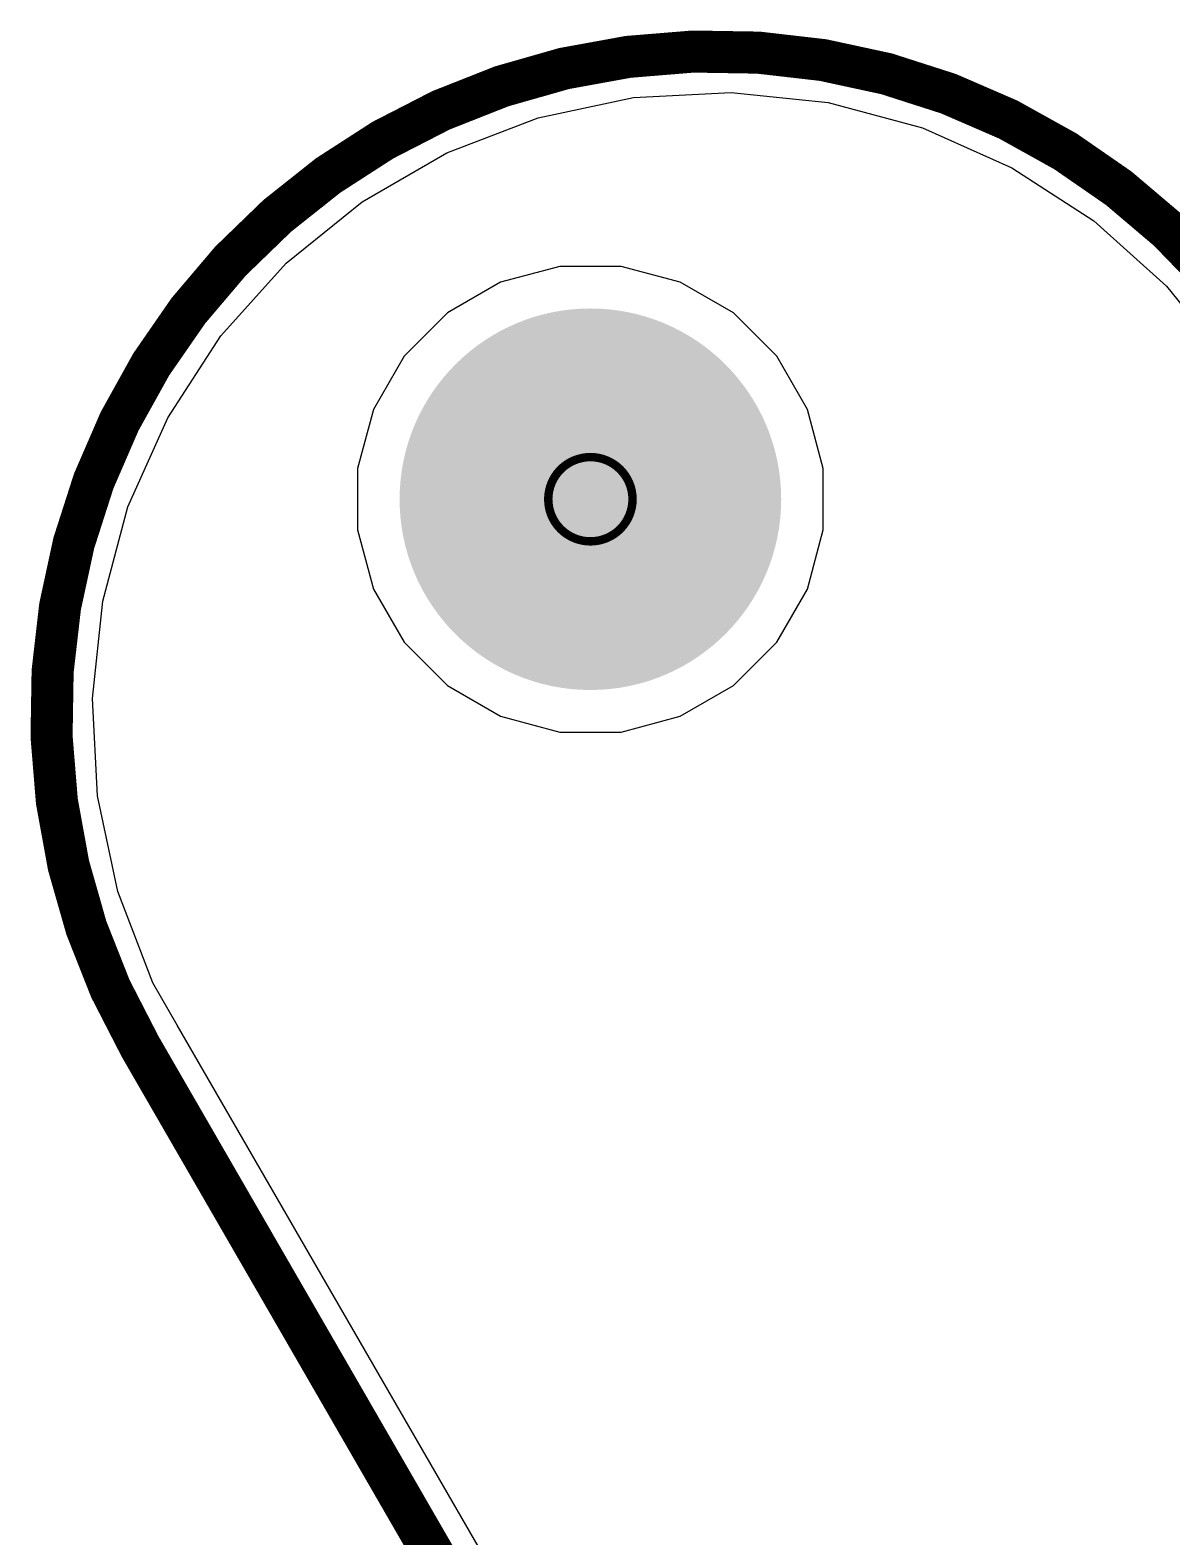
# Model space of a CAD drawing. Header units: inches. Extents: x -9 to 171, y -50 to 39.
# Drawn here: x -3.38 to 3.5, y -6.26 to 2.83 of the extents above; entities that cross this region are included whole.
import ezdxf

# ---------------------------------------------------------------- set-up
doc = ezdxf.new("R2010")
doc.units = ezdxf.units.IN
for name, color, linetype in [('Board Outline', 216, 'Continuous'), ('Bottom Layer', 5, 'Continuous'), ('Bottom Solder', 6, 'Continuous'), ('Drill Drawing', 1, 'Continuous'), ('GND', 76, 'Continuous'), ('Pad Holes', 156, 'Continuous'), ('PWR', 16, 'Continuous'), ('Top Layer', 1, 'Continuous'), ('Top Solder', 216, 'Continuous')]:
    doc.layers.add(name, color=color, linetype=linetype)

msp = doc.modelspace()

# ---------------------------------------------------------------- hatches: boundary and pattern name
at = {"layer": 'Bottom Solder'}
h = msp.add_hatch(color=6, dxfattribs=at)
edge = h.paths.add_edge_path()
edge.add_arc((0, 0), 0.1016, 0, 360)
at = {"layer": 'Pad Holes'}
h = msp.add_hatch(color=7, dxfattribs=at)
edge = h.paths.add_edge_path()
edge.add_arc((0, 0), 1.15000024, 0, 360)
at = {"layer": 'Top Solder'}
h = msp.add_hatch(color=216, dxfattribs=at)
edge = h.paths.add_edge_path()
edge.add_arc((0, 0), 0.1016, 0, 360)

# ---------------------------------------------------------------- linework, layer by layer
at = {"layer": 'Board Outline', "const_width": 0.254}
msp.add_lwpolyline([(-2.71410176, -3.29903836, -0.9999999999999999), (4.21409876, 0.70095872)], format="xyb", dxfattribs=at)
msp.add_lwpolyline([(-2.71410176, -3.29903836), (-0.7848955599999999, -6.64052012)], dxfattribs=at)
at = {"layer": 'Board Outline', "const_width": 0.127}
msp.add_lwpolyline([(-2.77760176, -3.29903836, 1), (-2.65060176, -3.29903836, 1)], format="xyb", close=True, dxfattribs=at)
msp.add_lwpolyline([(-2.77760176, -3.29903836, 1), (-2.65060176, -3.29903836, 1)], format="xyb", close=True, dxfattribs=at)
at = {"layer": 'Bottom Layer'}
for p, q in [((-0.3157982, 2.29903274), (0.26018744, 2.42146074)), ((0.26018744, 2.42146074), (0.848233, 2.45227856)), ((0.848233, 2.45227856), (1.43384524, 2.39072674)), ((1.43384524, 2.39072674), (2.0026503, 2.23831658)), ((-0.8655380199999999, 2.088007), (-0.3157982, 2.29903274)), ((2.0026503, 2.23831658), (2.5405842, 1.99881236)), ((-1.37550398, 1.79357782), (-0.8655380199999999, 2.088007)), ((2.5405842, 1.99881236), (3.03444148, 1.67809672)), ((-1.83312562, 1.42300198), (-1.37550398, 1.79357782)), ((3.03444148, 1.67809672), (3.4720403, 1.28408176)), ((-2.22714058, 0.98540316), (-1.83312562, 1.42300198)), ((-0.18484088, 1.40400024), (-0.54192424, 1.30832098)), ((0.18484088, 1.40400024), (-0.18484088, 1.40400024)), ((0.54192424, 1.30832098), (0.18484088, 1.40400024)), ((-0.54192424, 1.30832098), (-0.862076, 1.1234801)), ((0.862076, 1.1234801), (0.54192424, 1.30832098)), ((3.4720403, 1.28408176), (3.84261868, 0.8264524999999999)), ((-0.862076, 1.1234801), (-1.1234801, 0.862076)), ((1.1234801, 0.862076), (0.862076, 1.1234801)), ((-2.54785622, 0.49154588), (-2.22714058, 0.98540316)), ((-1.1234801, 0.862076), (-1.30832098, 0.54192424)), ((1.30832098, 0.54192424), (1.1234801, 0.862076)), ((-2.78736044, -0.04638802), (-2.54785622, 0.49154588)), ((-1.30832098, 0.54192424), (-1.40400024, 0.18484088)), ((1.40400024, 0.18484088), (1.30832098, 0.54192424)), ((-1.40400024, 0.18484088), (-1.40400024, -0.18484088)), ((1.40400024, -0.18484088), (1.40400024, 0.18484088)), ((-2.9397706, -0.61519308), (-2.78736044, -0.04638802)), ((-1.40400024, -0.18484088), (-1.30832098, -0.54192424)), ((1.30832098, -0.54192424), (1.40400024, -0.18484088)), ((-1.30832098, -0.54192424), (-1.1234801, -0.862076)), ((1.1234801, -0.862076), (1.30832098, -0.54192424)), ((-3.00132242, -1.20080786), (-2.9397706, -0.61519308)), ((-1.1234801, -0.862076), (-0.862076, -1.1234801)), ((0.862076, -1.1234801), (1.1234801, -0.862076)), ((-0.862076, -1.1234801), (-0.54192424, -1.30832098)), ((0.54192424, -1.30832098), (0.862076, -1.1234801)), ((-2.9705046, -1.78885088), (-3.00132242, -1.20080786)), ((-0.54192424, -1.30832098), (-0.18484088, -1.40400024)), ((0.18484088, -1.40400024), (0.54192424, -1.30832098)), ((-0.18484088, -1.40400024), (0.18484088, -1.40400024)), ((-2.8480766, -2.36483652), (-2.9705046, -1.78885088)), ((-2.63704832, -2.91458142), (-2.8480766, -2.36483652)), ((-2.48983246, -3.16955932), (-2.63704832, -2.91458142)), ((-0.5606338799999999, -6.51103092), (-2.48983246, -3.16955932))]:
    msp.add_line(p, q, dxfattribs=at)
at = {"layer": 'Drill Drawing'}
for points, const_width in [([(0.254, 0, 1), (-0.254, 0, 1)], 0.0508), ([(-0.2667, 0, 1), (-0.2413, 0, 1)], 0.0254), ([(0.2413, 0, 1), (0.2667, 0, 1)], 0.0254)]:
    msp.add_lwpolyline(points, format="xyb", close=True, dxfattribs=dict(at, const_width=const_width))
at = {"layer": 'GND'}
for p, q in [((-0.3157982, 2.29903274), (0.26018744, 2.42146074)), ((0.26018744, 2.42146074), (0.848233, 2.45227856)), ((0.848233, 2.45227856), (1.43384524, 2.39072674)), ((1.43384524, 2.39072674), (2.0026503, 2.23831658)), ((-0.8655380199999999, 2.088007), (-0.3157982, 2.29903274)), ((2.0026503, 2.23831658), (2.5405842, 1.99881236)), ((-1.37550398, 1.79357782), (-0.8655380199999999, 2.088007)), ((2.5405842, 1.99881236), (3.03444148, 1.67809672)), ((-1.83312562, 1.42300198), (-1.37550398, 1.79357782)), ((3.03444148, 1.67809672), (3.4720403, 1.28408176)), ((-2.22714058, 0.98540316), (-1.83312562, 1.42300198)), ((-0.18484088, 1.40400024), (-0.54192424, 1.30832098)), ((0.18484088, 1.40400024), (-0.18484088, 1.40400024)), ((0.54192424, 1.30832098), (0.18484088, 1.40400024)), ((-0.54192424, 1.30832098), (-0.862076, 1.1234801)), ((0.862076, 1.1234801), (0.54192424, 1.30832098)), ((3.4720403, 1.28408176), (3.84261868, 0.8264524999999999)), ((-0.862076, 1.1234801), (-1.1234801, 0.862076)), ((1.1234801, 0.862076), (0.862076, 1.1234801)), ((-2.54785622, 0.49154588), (-2.22714058, 0.98540316)), ((-1.1234801, 0.862076), (-1.30832098, 0.54192424)), ((1.30832098, 0.54192424), (1.1234801, 0.862076)), ((-2.78736044, -0.04638802), (-2.54785622, 0.49154588)), ((-1.30832098, 0.54192424), (-1.40400024, 0.18484088)), ((1.40400024, 0.18484088), (1.30832098, 0.54192424)), ((-1.40400024, 0.18484088), (-1.40400024, -0.18484088)), ((1.40400024, -0.18484088), (1.40400024, 0.18484088)), ((-2.9397706, -0.61519308), (-2.78736044, -0.04638802)), ((-1.40400024, -0.18484088), (-1.30832098, -0.54192424)), ((1.30832098, -0.54192424), (1.40400024, -0.18484088)), ((-1.30832098, -0.54192424), (-1.1234801, -0.862076)), ((1.1234801, -0.862076), (1.30832098, -0.54192424)), ((-3.00132242, -1.20080786), (-2.9397706, -0.61519308)), ((-1.1234801, -0.862076), (-0.862076, -1.1234801)), ((0.862076, -1.1234801), (1.1234801, -0.862076)), ((-0.862076, -1.1234801), (-0.54192424, -1.30832098)), ((0.54192424, -1.30832098), (0.862076, -1.1234801)), ((-2.9705046, -1.78885088), (-3.00132242, -1.20080786)), ((-0.54192424, -1.30832098), (-0.18484088, -1.40400024)), ((0.18484088, -1.40400024), (0.54192424, -1.30832098)), ((-0.18484088, -1.40400024), (0.18484088, -1.40400024)), ((-2.8480766, -2.36483652), (-2.9705046, -1.78885088)), ((-2.63704832, -2.91458142), (-2.8480766, -2.36483652)), ((-2.48983246, -3.16955932), (-2.63704832, -2.91458142)), ((-0.5606338799999999, -6.51103092), (-2.48983246, -3.16955932))]:
    msp.add_line(p, q, dxfattribs=at)
at = {"layer": 'PWR'}
for p, q in [((-0.3157982, 2.29903274), (0.26018744, 2.42146074)), ((0.26018744, 2.42146074), (0.848233, 2.45227856)), ((0.848233, 2.45227856), (1.43384524, 2.39072674)), ((1.43384524, 2.39072674), (2.0026503, 2.23831658)), ((-0.8655380199999999, 2.088007), (-0.3157982, 2.29903274)), ((2.0026503, 2.23831658), (2.5405842, 1.99881236)), ((-1.37550398, 1.79357782), (-0.8655380199999999, 2.088007)), ((2.5405842, 1.99881236), (3.03444148, 1.67809672)), ((-1.83312562, 1.42300198), (-1.37550398, 1.79357782)), ((3.03444148, 1.67809672), (3.4720403, 1.28408176)), ((-2.22714058, 0.98540316), (-1.83312562, 1.42300198)), ((-0.18484088, 1.40400024), (-0.54192424, 1.30832098)), ((0.18484088, 1.40400024), (-0.18484088, 1.40400024)), ((0.54192424, 1.30832098), (0.18484088, 1.40400024)), ((-0.54192424, 1.30832098), (-0.862076, 1.1234801)), ((0.862076, 1.1234801), (0.54192424, 1.30832098)), ((3.4720403, 1.28408176), (3.84261868, 0.8264524999999999)), ((-0.862076, 1.1234801), (-1.1234801, 0.862076)), ((1.1234801, 0.862076), (0.862076, 1.1234801)), ((-2.54785622, 0.49154588), (-2.22714058, 0.98540316)), ((-1.1234801, 0.862076), (-1.30832098, 0.54192424)), ((1.30832098, 0.54192424), (1.1234801, 0.862076)), ((-2.78736044, -0.04638802), (-2.54785622, 0.49154588)), ((-1.30832098, 0.54192424), (-1.40400024, 0.18484088)), ((1.40400024, 0.18484088), (1.30832098, 0.54192424)), ((-1.40400024, 0.18484088), (-1.40400024, -0.18484088)), ((1.40400024, -0.18484088), (1.40400024, 0.18484088)), ((-2.9397706, -0.61519308), (-2.78736044, -0.04638802)), ((-1.40400024, -0.18484088), (-1.30832098, -0.54192424)), ((1.30832098, -0.54192424), (1.40400024, -0.18484088)), ((-1.30832098, -0.54192424), (-1.1234801, -0.862076)), ((1.1234801, -0.862076), (1.30832098, -0.54192424)), ((-3.00132242, -1.20080786), (-2.9397706, -0.61519308)), ((-1.1234801, -0.862076), (-0.862076, -1.1234801)), ((0.862076, -1.1234801), (1.1234801, -0.862076)), ((-0.862076, -1.1234801), (-0.54192424, -1.30832098)), ((0.54192424, -1.30832098), (0.862076, -1.1234801)), ((-2.9705046, -1.78885088), (-3.00132242, -1.20080786)), ((-0.54192424, -1.30832098), (-0.18484088, -1.40400024)), ((0.18484088, -1.40400024), (0.54192424, -1.30832098)), ((-0.18484088, -1.40400024), (0.18484088, -1.40400024)), ((-2.8480766, -2.36483652), (-2.9705046, -1.78885088)), ((-2.63704832, -2.91458142), (-2.8480766, -2.36483652)), ((-2.48983246, -3.16955932), (-2.63704832, -2.91458142)), ((-0.5606338799999999, -6.51103092), (-2.48983246, -3.16955932))]:
    msp.add_line(p, q, dxfattribs=at)
at = {"layer": 'Top Layer'}
for p, q in [((-0.3157982, 2.29903274), (0.26018744, 2.42146074)), ((0.26018744, 2.42146074), (0.848233, 2.45227856)), ((0.848233, 2.45227856), (1.43384524, 2.39072674)), ((1.43384524, 2.39072674), (2.0026503, 2.23831658)), ((-0.8655380199999999, 2.088007), (-0.3157982, 2.29903274)), ((2.0026503, 2.23831658), (2.5405842, 1.99881236)), ((-1.37550398, 1.79357782), (-0.8655380199999999, 2.088007)), ((2.5405842, 1.99881236), (3.03444148, 1.67809672)), ((-1.83312562, 1.42300198), (-1.37550398, 1.79357782)), ((3.03444148, 1.67809672), (3.4720403, 1.28408176)), ((-2.22714058, 0.98540316), (-1.83312562, 1.42300198)), ((-0.18484088, 1.40400024), (-0.54192424, 1.30832098)), ((0.18484088, 1.40400024), (-0.18484088, 1.40400024)), ((0.54192424, 1.30832098), (0.18484088, 1.40400024)), ((-0.54192424, 1.30832098), (-0.862076, 1.1234801)), ((0.862076, 1.1234801), (0.54192424, 1.30832098)), ((3.4720403, 1.28408176), (3.84261868, 0.8264524999999999)), ((-0.862076, 1.1234801), (-1.1234801, 0.862076)), ((1.1234801, 0.862076), (0.862076, 1.1234801)), ((-2.54785622, 0.49154588), (-2.22714058, 0.98540316)), ((-1.1234801, 0.862076), (-1.30832098, 0.54192424)), ((1.30832098, 0.54192424), (1.1234801, 0.862076)), ((-2.78736044, -0.04638802), (-2.54785622, 0.49154588)), ((-1.30832098, 0.54192424), (-1.40400024, 0.18484088)), ((1.40400024, 0.18484088), (1.30832098, 0.54192424)), ((-1.40400024, 0.18484088), (-1.40400024, -0.18484088)), ((1.40400024, -0.18484088), (1.40400024, 0.18484088)), ((-2.9397706, -0.61519308), (-2.78736044, -0.04638802)), ((-1.40400024, -0.18484088), (-1.30832098, -0.54192424)), ((1.30832098, -0.54192424), (1.40400024, -0.18484088)), ((-1.30832098, -0.54192424), (-1.1234801, -0.862076)), ((1.1234801, -0.862076), (1.30832098, -0.54192424)), ((-3.00132242, -1.20080786), (-2.9397706, -0.61519308)), ((-1.1234801, -0.862076), (-0.862076, -1.1234801)), ((0.862076, -1.1234801), (1.1234801, -0.862076)), ((-0.862076, -1.1234801), (-0.54192424, -1.30832098)), ((0.54192424, -1.30832098), (0.862076, -1.1234801)), ((-2.9705046, -1.78885088), (-3.00132242, -1.20080786)), ((-0.54192424, -1.30832098), (-0.18484088, -1.40400024)), ((0.18484088, -1.40400024), (0.54192424, -1.30832098)), ((-0.18484088, -1.40400024), (0.18484088, -1.40400024)), ((-2.8480766, -2.36483652), (-2.9705046, -1.78885088)), ((-2.63704832, -2.91458142), (-2.8480766, -2.36483652)), ((-2.48983246, -3.16955932), (-2.63704832, -2.91458142)), ((-0.5606338799999999, -6.51103092), (-2.48983246, -3.16955932))]:
    msp.add_line(p, q, dxfattribs=at)

doc.saveas('drawing.dxf')
